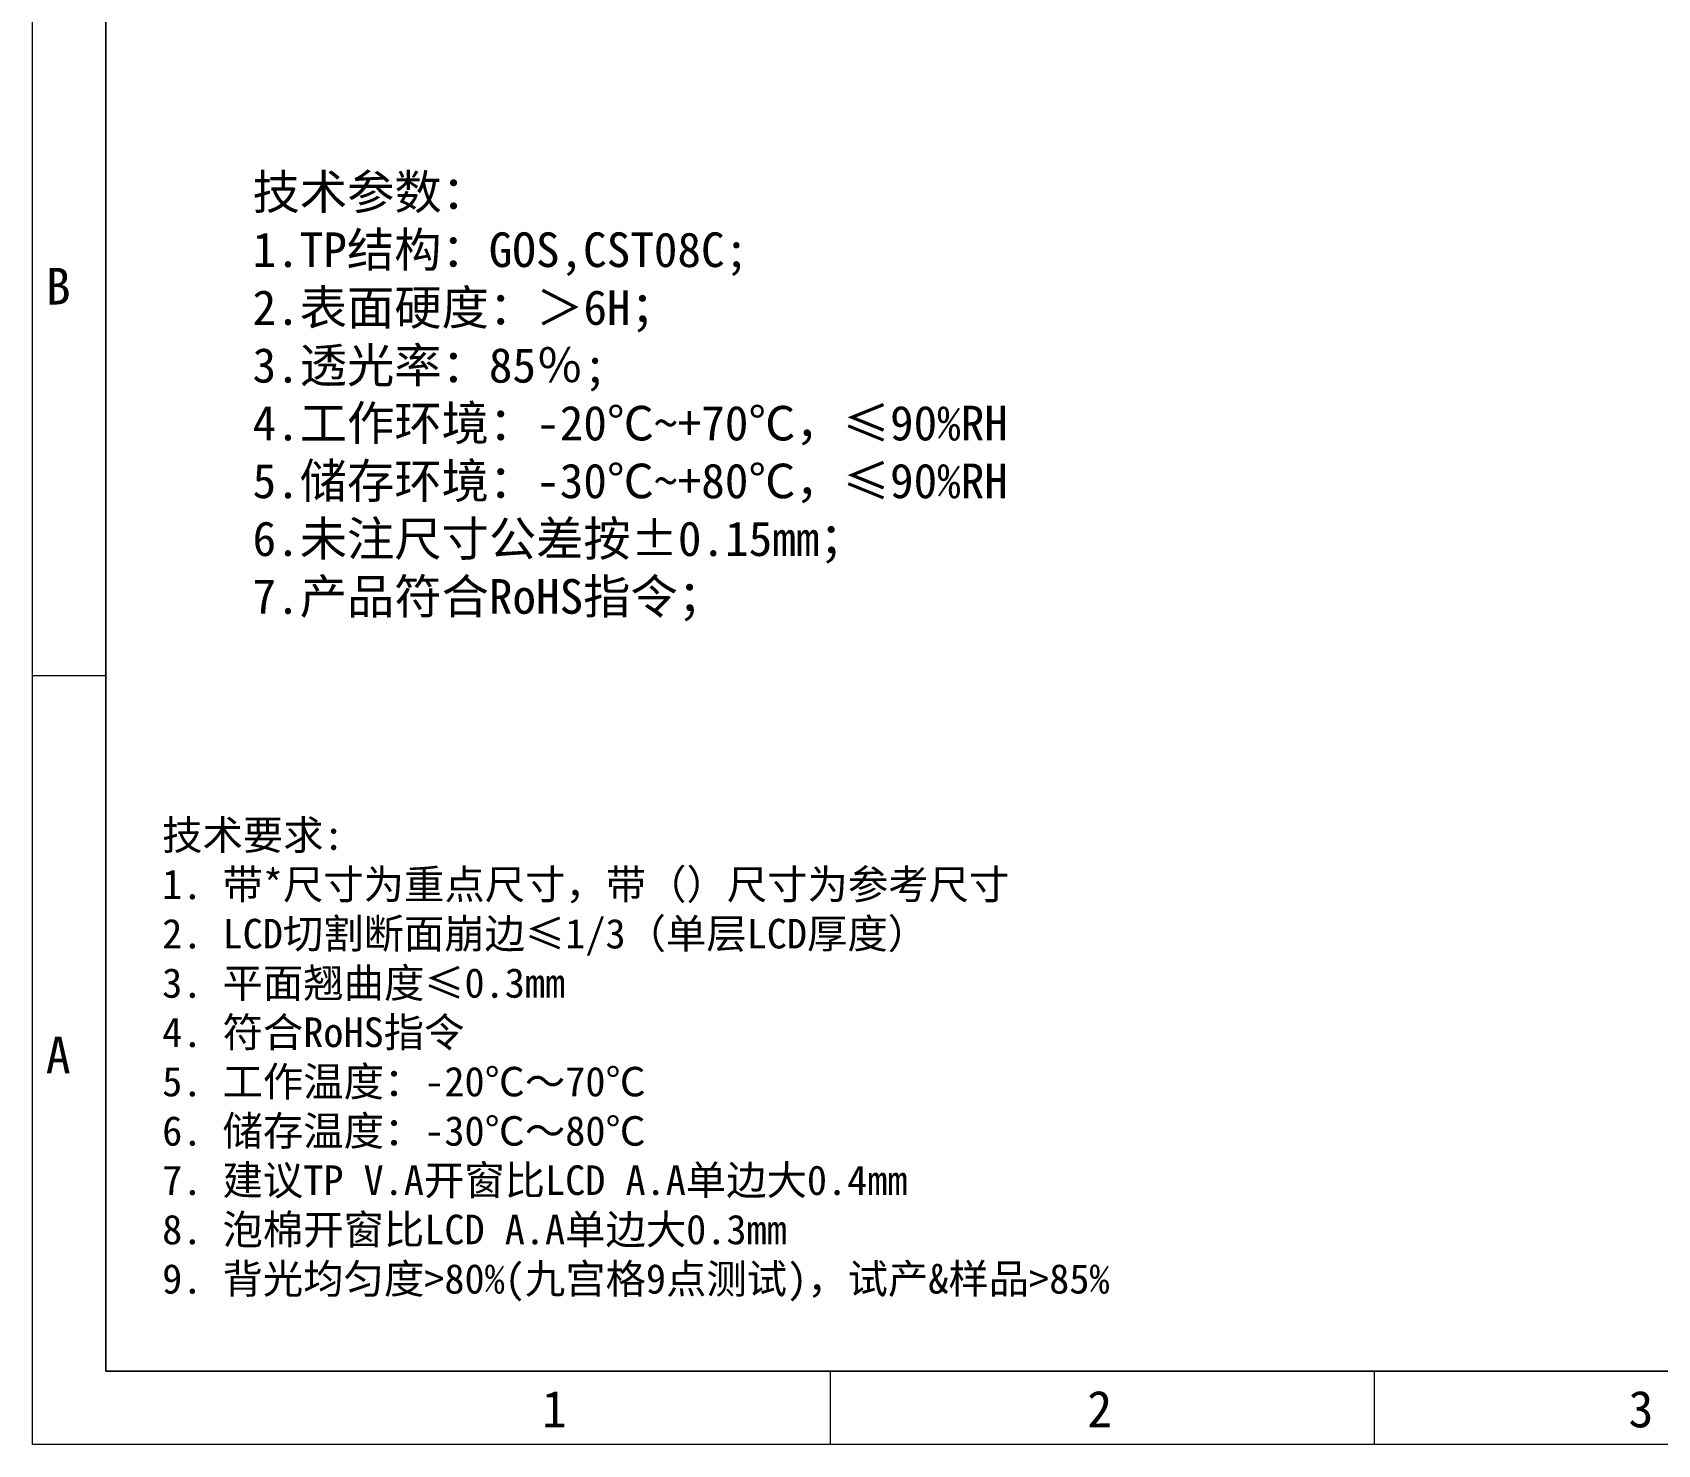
# Model space of a CAD drawing. Header units: inches. Extents: x 153 to 1143, y -4327 to -277.
# Drawn here: x 874.2 to 969.2, y -456.7 to -374.2 of the extents above; entities that cross this region are included whole.
import ezdxf

# ---------------------------------------------------------------- set-up
doc = ezdxf.new("R2010")
doc.units = ezdxf.units.IN
doc.header["$MEASUREMENT"] = 0
doc.layers.add('dim', color=4, linetype='Continuous')
doc.styles.add('宋体', font='SimSun.ttf')

msp = doc.modelspace()

# ---------------------------------------------------------------- linework, layer by layer
at = {"lineweight": 0}
for p, q in [((874.229, -456.739), (874.229, -277.021)), ((878.508, -452.46), (878.508, -281.3)), ((878.508, -281.3), (878.508, -452.46)), ((874.229, -411.809), (878.508, -411.809)), ((878.508, -452.46), (878.508, -417.424)), ((1138.983, -452.46), (878.508, -452.46)), ((1138.983, -452.46), (878.508, -452.46)), ((878.508, -452.46), (1138.983, -452.46)), ((878.508, -452.46), (916.653, -452.46)), ((911.065, -452.46), (878.508, -452.46)), ((878.508, -452.46), (925.291, -452.46)), ((878.508, -452.46), (1138.983, -452.46)), ((920.862, -456.739), (920.862, -452.46)), ((928.725, -452.46), (1007.848, -452.46)), ((952.634, -456.739), (952.634, -452.46)), ((961.73, -452.459), (961.73, -452.46)), ((961.73, -452.459), (961.73, -452.46)), ((1143.262, -456.739), (874.229, -456.739))]:
    msp.add_line(p, q, dxfattribs=at)

# ---------------------------------------------------------------- texts
at = {"lineweight": 0, "style": '宋体'}
for s, p in [('B', (875.004, -390.127)), ('A', (875.004, -435.056)), ('1', (903.997, -455.734)), ('2', (935.857, -455.734)), ('3', (967.478, -455.734))]:
    msp.add_text(s, height=2.139, dxfattribs=at).set_placement(p)
at = {"color": 7, "insert": (887.087, -382.537), "char_height": 2.02547, "width": 53.74839, "attachment_point": 1, "style": '宋体'}
msp.add_mtext('{\\fSimSun|b0|i0|c134|p54;技术参数}：\\P{\\fNSimSun|b0|i0|c134|p49;\\C256;1.TP结构：GOS\\fSimSun|b0|i0|c134|p2;,CST08C;\\P}2.表面硬度：＞6H；\\P3.透光率：85％;\\P4.工作环境：-20℃~+70℃，≤90%RH\\P5.储存环境：-30℃~+80℃，≤90%RH\\P6.未注尺寸公差按±0.15mm；\\P7.产品符合RoHS指令；', dxfattribs=at)
at = {"layer": 'dim', "lineweight": 0, "insert": (881.806, -420.262), "char_height": 1.72828, "width": 74.45796, "attachment_point": 1, "style": '宋体'}
msp.add_mtext('{\\C0;技术要求:\\P1. 带*尺寸为重点尺寸，带（）尺寸为参考尺寸\\P2. LCD切割断面崩边≤1/3（单层LCD厚度）\\P3. 平面翘曲度≤0.3mm\\P4. 符合RoHS指令\\P5. 工作温度：-20℃～70℃ \\P6. 储存温度：-30℃～80℃\\P7. 建议TP V.A开窗比LCD A.A单边大0.4mm\\P8. 泡棉开窗比LCD A.A单边大0.3mm\\P9. 背光均匀度>80%(九宫格9点测试)，试产&样品>85%}', dxfattribs=at)

doc.saveas('drawing.dxf')
